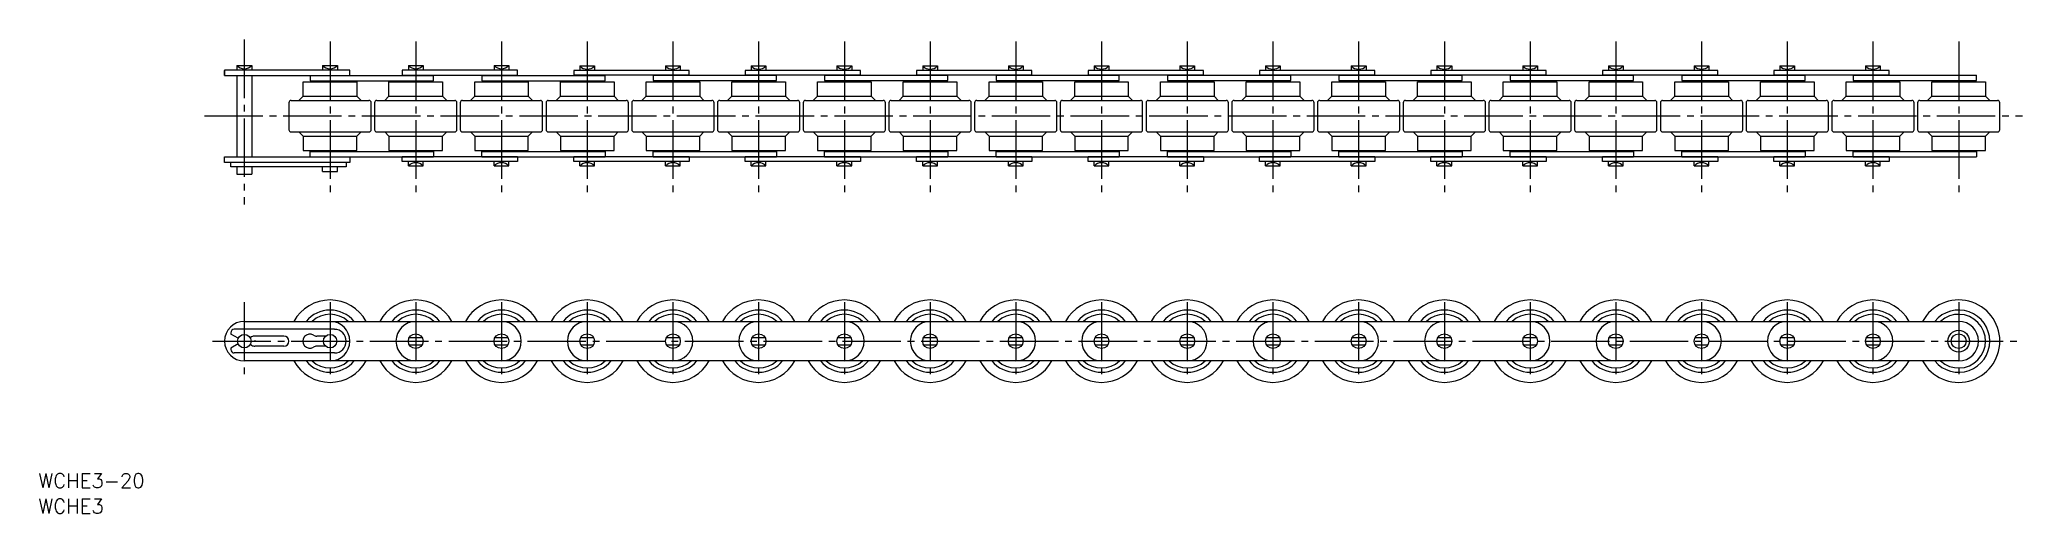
# Model space of a CAD drawing. Extents: x -54 to 387, y 231 to 337.
import ezdxf

# ---------------------------------------------------------------- set-up
doc = ezdxf.new("R2010")
doc.units = 0
doc.linetypes.add('CENTER', pattern=[17.5, 13, -1.5, 1.5, -1.5])
doc.layers.get('0').update_dxf_attribs({"linetype": 'CONTINUOUS'})
doc.layers.add('CENTER', color=1, linetype='CENTER')
doc.styles.get("Standard").update_dxf_attribs({"font": 'txt.shx', "bigfont": 'extfont.shx'})

# ---------------------------------------------------------------- blocks, each defined once
blk = doc.blocks.new('*U7')
at = {"color": 7, "linetype": 'CONTINUOUS'}
blk.add_circle((-8.54, 269.66), 1.49, dxfattribs=at)

msp = doc.modelspace()

# ---------------------------------------------------------------- linework, layer by layer
at = {"color": 7, "linetype": 'CONTINUOUS'}
for p, q in [((-10.19, 330.89), (-6.91, 330.89)), ((-10.19, 330.89), (-10.19, 329.89)), ((-6.91, 330.89), (-6.91, 329.89)), ((8.86, 330.89), (12.14, 330.89)), ((8.86, 330.89), (8.86, 329.89)), ((12.14, 330.89), (12.14, 329.89)), ((27.91, 330.89), (31.19, 330.89)), ((27.91, 330.89), (27.91, 329.89)), ((31.19, 330.89), (31.19, 329.89)), ((46.96, 330.89), (50.24, 330.89)), ((46.96, 330.89), (46.96, 329.89)), ((50.24, 330.89), (50.24, 329.89)), ((66.01, 330.8), (69.29, 330.8)), ((66.01, 330.8), (66.01, 329.8)), ((69.29, 330.8), (69.29, 329.8)), ((85.06, 330.8), (88.34, 330.8)), ((85.06, 330.8), (85.06, 329.8)), ((88.34, 330.8), (88.34, 329.8)), ((104.11, 330.8), (107.39, 330.8)), ((104.11, 330.8), (104.11, 329.8)), ((107.39, 330.8), (107.39, 329.8)), ((123.16, 330.8), (126.44, 330.8)), ((123.16, 330.8), (123.16, 329.8)), ((126.44, 330.8), (126.44, 329.8)), ((142.21, 330.8), (145.49, 330.8)), ((142.21, 330.8), (142.21, 329.8)), ((145.49, 330.8), (145.49, 329.8)), ((161.26, 330.8), (164.54, 330.8)), ((161.26, 330.8), (161.26, 329.8)), ((164.54, 330.8), (164.54, 329.8)), ((180.31, 330.8), (183.59, 330.8)), ((180.31, 330.8), (180.31, 329.8)), ((183.59, 330.8), (183.59, 329.8)), ((199.36, 330.8), (202.64, 330.8)), ((199.36, 330.8), (199.36, 329.8)), ((202.64, 330.8), (202.64, 329.8)), ((218.41, 330.8), (221.69, 330.8)), ((218.41, 330.8), (218.41, 329.8)), ((221.69, 330.8), (221.69, 329.8)), ((237.46, 330.8), (240.74, 330.8)), ((237.46, 330.8), (237.46, 329.8)), ((240.74, 330.8), (240.74, 329.8)), ((256.51, 330.8), (259.79, 330.8)), ((256.51, 330.8), (256.51, 329.8)), ((259.79, 330.8), (259.79, 329.8)), ((275.56, 330.8), (278.84, 330.8)), ((275.56, 330.8), (275.56, 329.8)), ((278.84, 330.8), (278.84, 329.8)), ((294.61, 330.8), (297.89, 330.8)), ((294.61, 330.8), (294.61, 329.8)), ((297.89, 330.8), (297.89, 329.8)), ((313.66, 330.8), (316.94, 330.8)), ((313.66, 330.8), (313.66, 329.8)), ((316.94, 330.8), (316.94, 329.8)), ((332.71, 330.8), (335.99, 330.8)), ((332.71, 330.8), (332.71, 329.8)), ((335.99, 330.8), (335.99, 329.8)), ((351.76, 330.8), (355.04, 330.8)), ((351.76, 330.8), (351.76, 329.8)), ((355.04, 330.8), (355.04, 329.8)), ((14.91, 329.89), (-12.94, 329.89)), ((-12.94, 329.89), (-12.94, 328.69)), ((-12.94, 328.69), (-12.94, 329.79)), ((-12.94, 328.69), (14.91, 328.69)), ((-10.19, 328.69), (-10.19, 310.59)), ((-10.19, 328.34), (-10.19, 310.59)), ((-6.91, 328.69), (-6.91, 310.59)), ((-6.91, 328.34), (-6.91, 310.59)), ((4.55, 327.24), (16.46, 327.24)), ((4.55, 324.09), (4.55, 327.24)), ((6.11, 328.69), (6.11, 327.49)), ((6.11, 328.69), (33.51, 328.69)), ((6.11, 327.49), (33.51, 327.49)), ((8.86, 327.49), (8.86, 327.24)), ((12.14, 327.49), (12.14, 327.24)), ((14.91, 328.69), (14.91, 329.89)), ((16.46, 327.24), (16.46, 324.09)), ((23.6, 327.24), (35.51, 327.24)), ((23.6, 324.09), (23.6, 327.24)), ((52.2, 329.89), (26.56, 329.89)), ((26.56, 329.89), (26.56, 328.69)), ((52.2, 328.69), (26.56, 328.69)), ((27.91, 327.49), (27.91, 327.24)), ((31.19, 327.49), (31.19, 327.24)), ((33.51, 327.49), (33.51, 328.69)), ((35.51, 327.24), (35.51, 324.09)), ((42.65, 327.24), (54.56, 327.24)), ((42.65, 324.09), (42.65, 327.24)), ((44.21, 328.69), (44.21, 327.49)), ((44.21, 328.69), (71.61, 328.69)), ((44.21, 327.49), (71.61, 327.49)), ((46.96, 327.49), (46.96, 327.24)), ((50.24, 327.49), (50.24, 327.24)), ((52.2, 328.69), (52.2, 329.89)), ((54.56, 327.24), (54.56, 324.09)), ((61.7, 327.24), (73.61, 327.24)), ((61.7, 324.09), (61.7, 327.24)), ((90.3, 329.8), (64.66, 329.8)), ((64.66, 329.8), (64.66, 328.79)), ((90.3, 328.79), (64.66, 328.79)), ((66.01, 327.49), (66.01, 327.24)), ((69.29, 327.49), (69.29, 327.24)), ((71.61, 327.49), (71.61, 328.69)), ((73.61, 327.24), (73.61, 324.09)), ((80.75, 327.24), (92.66, 327.24)), ((80.75, 324.09), (80.75, 327.24)), ((82.31, 328.79), (82.31, 327.59)), ((82.31, 328.79), (109.71, 328.79)), ((82.31, 327.59), (109.71, 327.59)), ((85.06, 327.59), (85.06, 327.24)), ((88.34, 327.59), (88.34, 327.24)), ((90.3, 328.79), (90.3, 329.8)), ((92.66, 327.24), (92.66, 324.09)), ((99.8, 327.24), (111.71, 327.24)), ((99.8, 324.09), (99.8, 327.24)), ((128.4, 329.8), (102.76, 329.8)), ((102.76, 329.8), (102.76, 328.79)), ((128.4, 328.79), (102.76, 328.79)), ((104.11, 327.59), (104.11, 327.24)), ((107.39, 327.59), (107.39, 327.24)), ((109.71, 327.59), (109.71, 328.79)), ((111.71, 327.24), (111.71, 324.09)), ((118.85, 327.24), (130.76, 327.24)), ((118.85, 324.09), (118.85, 327.24)), ((120.41, 328.79), (120.41, 327.59)), ((120.41, 328.79), (147.81, 328.79)), ((120.41, 327.59), (147.81, 327.59)), ((123.16, 327.59), (123.16, 327.24)), ((123.16, 327.59), (123.16, 327.24)), ((126.44, 327.59), (126.44, 327.24)), ((126.44, 327.59), (126.44, 327.24)), ((128.4, 328.79), (128.4, 329.8)), ((130.76, 327.24), (130.76, 324.09)), ((137.9, 327.24), (149.81, 327.24)), ((137.9, 324.09), (137.9, 327.24)), ((166.5, 329.8), (140.86, 329.8)), ((140.86, 329.8), (140.86, 328.79)), ((166.5, 328.79), (140.86, 328.79)), ((142.21, 327.59), (142.21, 327.24)), ((145.49, 327.59), (145.49, 327.24)), ((147.81, 327.59), (147.81, 328.79)), ((149.81, 327.24), (149.81, 324.09)), ((156.95, 327.24), (168.86, 327.24)), ((156.95, 324.09), (156.95, 327.24)), ((158.51, 328.79), (158.51, 327.59)), ((158.51, 328.79), (185.91, 328.79)), ((158.51, 327.59), (185.91, 327.59)), ((161.26, 327.59), (161.26, 327.24)), ((164.54, 327.59), (164.54, 327.24)), ((166.5, 328.79), (166.5, 329.8)), ((168.86, 327.24), (168.86, 324.09)), ((176, 327.24), (187.91, 327.24)), ((176, 324.09), (176, 327.24)), ((204.6, 329.8), (178.96, 329.8)), ((178.96, 329.8), (178.96, 328.79)), ((204.6, 328.79), (178.96, 328.79)), ((180.31, 327.59), (180.31, 327.24)), ((183.59, 327.59), (183.59, 327.24)), ((185.91, 327.59), (185.91, 328.79)), ((187.91, 327.24), (187.91, 324.09)), ((195.05, 327.24), (206.96, 327.24)), ((195.05, 324.09), (195.05, 327.24)), ((196.61, 328.79), (196.61, 327.59)), ((196.61, 328.79), (224.01, 328.79)), ((196.61, 327.59), (224.01, 327.59)), ((199.36, 327.59), (199.36, 327.24)), ((202.64, 327.59), (202.64, 327.24)), ((204.6, 328.79), (204.6, 329.8)), ((206.96, 327.24), (206.96, 324.09)), ((214.1, 327.24), (226.01, 327.24)), ((214.1, 324.09), (214.1, 327.24)), ((242.7, 329.8), (217.06, 329.8)), ((217.06, 329.8), (217.06, 328.79)), ((242.7, 328.79), (217.06, 328.79)), ((218.41, 327.59), (218.41, 327.24)), ((221.69, 327.59), (221.69, 327.24)), ((224.01, 327.59), (224.01, 328.79)), ((226.01, 327.24), (226.01, 324.09)), ((233.15, 327.24), (245.06, 327.24)), ((233.15, 324.09), (233.15, 327.24)), ((234.71, 328.79), (234.71, 327.59)), ((234.71, 328.79), (262.11, 328.79)), ((234.71, 327.59), (262.11, 327.59)), ((237.46, 327.59), (237.46, 327.24)), ((240.74, 327.59), (240.74, 327.24)), ((242.7, 328.79), (242.7, 329.8)), ((245.06, 327.24), (245.06, 324.09)), ((252.2, 327.24), (264.11, 327.24)), ((252.2, 324.09), (252.2, 327.24)), ((280.8, 329.8), (255.16, 329.8)), ((255.16, 329.8), (255.16, 328.79)), ((280.8, 328.79), (255.16, 328.79)), ((256.51, 327.59), (256.51, 327.24)), ((259.79, 327.59), (259.79, 327.24)), ((262.11, 327.59), (262.11, 328.79)), ((264.11, 327.24), (264.11, 324.09)), ((271.25, 327.24), (283.16, 327.24)), ((271.25, 324.09), (271.25, 327.24)), ((272.81, 328.79), (272.81, 327.59)), ((272.81, 328.79), (300.21, 328.79)), ((272.81, 327.59), (300.21, 327.59)), ((275.56, 327.59), (275.56, 327.24)), ((278.84, 327.59), (278.84, 327.24)), ((280.8, 328.79), (280.8, 329.8)), ((283.16, 327.24), (283.16, 324.09)), ((290.3, 327.24), (302.21, 327.24)), ((290.3, 324.09), (290.3, 327.24)), ((318.9, 329.8), (293.26, 329.8)), ((293.26, 329.8), (293.26, 328.79)), ((318.9, 328.79), (293.26, 328.79)), ((294.61, 327.59), (294.61, 327.24)), ((297.89, 327.59), (297.89, 327.24)), ((300.21, 327.59), (300.21, 328.79)), ((302.21, 327.24), (302.21, 324.09)), ((309.35, 327.24), (321.26, 327.24)), ((309.35, 324.09), (309.35, 327.24)), ((310.91, 328.79), (310.91, 327.59)), ((310.91, 328.79), (338.31, 328.79)), ((310.91, 327.59), (338.31, 327.59)), ((313.66, 327.59), (313.66, 327.24)), ((316.94, 327.59), (316.94, 327.24)), ((318.9, 328.79), (318.9, 329.8)), ((321.26, 327.24), (321.26, 324.09)), ((328.4, 327.24), (340.31, 327.24)), ((328.4, 324.09), (328.4, 327.24)), ((357, 329.8), (331.36, 329.8)), ((331.36, 329.8), (331.36, 328.79)), ((357, 328.79), (331.36, 328.79)), ((332.71, 327.59), (332.71, 327.24)), ((335.99, 327.59), (335.99, 327.24)), ((338.31, 327.59), (338.31, 328.79)), ((340.31, 327.24), (340.31, 324.09)), ((347.45, 327.24), (359.36, 327.24)), ((347.45, 324.09), (347.45, 327.24)), ((349.01, 328.79), (349.01, 327.59)), ((349.01, 328.79), (376.41, 328.79)), ((349.01, 327.59), (376.41, 327.59)), ((351.76, 327.59), (351.76, 327.24)), ((355.04, 327.59), (355.04, 327.24)), ((357, 328.79), (357, 329.8)), ((359.36, 327.24), (359.36, 324.09)), ((366.5, 327.24), (378.41, 327.24)), ((366.5, 324.09), (366.5, 327.24)), ((370.81, 327.59), (370.81, 327.24)), ((374.09, 327.59), (374.09, 327.24)), ((376.41, 327.59), (376.41, 328.79)), ((378.41, 327.24), (378.41, 324.09)), ((1.35, 322.64), (1.35, 316.64)), ((1.85, 323.14), (19.15, 323.14)), ((3.6, 323.14), (4.55, 324.09)), ((4.55, 324.09), (16.46, 324.09)), ((16.46, 324.09), (17.41, 323.14)), ((19.65, 316.64), (19.65, 322.64)), ((20.4, 322.64), (20.4, 316.64)), ((20.9, 323.14), (38.2, 323.14)), ((22.65, 323.14), (23.6, 324.09)), ((23.6, 324.09), (35.51, 324.09)), ((35.51, 324.09), (36.46, 323.14)), ((38.7, 316.64), (38.7, 322.64)), ((39.45, 322.64), (39.45, 316.64)), ((39.95, 323.14), (57.25, 323.14)), ((41.7, 323.14), (42.65, 324.09)), ((42.65, 324.09), (54.56, 324.09)), ((54.56, 324.09), (55.51, 323.14)), ((57.75, 316.64), (57.75, 322.64)), ((58.5, 322.64), (58.5, 316.64)), ((59, 323.14), (76.3, 323.14)), ((60.75, 323.14), (61.7, 324.09)), ((61.7, 324.09), (73.61, 324.09)), ((73.61, 324.09), (74.56, 323.14)), ((76.8, 316.64), (76.8, 322.64)), ((77.55, 322.64), (77.55, 316.64)), ((78.05, 323.14), (95.35, 323.14)), ((79.8, 323.14), (80.75, 324.09)), ((80.75, 324.09), (92.66, 324.09)), ((92.66, 324.09), (93.61, 323.14)), ((95.85, 316.64), (95.85, 322.64)), ((96.6, 322.64), (96.6, 316.64)), ((97.1, 323.14), (114.4, 323.14)), ((98.85, 323.14), (99.8, 324.09)), ((99.8, 324.09), (111.71, 324.09)), ((111.71, 324.09), (112.66, 323.14)), ((114.9, 316.64), (114.9, 322.64)), ((115.65, 322.64), (115.65, 316.64)), ((116.15, 323.14), (133.45, 323.14)), ((117.9, 323.14), (118.85, 324.09)), ((118.85, 324.09), (130.76, 324.09)), ((130.76, 324.09), (131.71, 323.14)), ((133.95, 316.64), (133.95, 322.64)), ((134.7, 322.64), (134.7, 316.64)), ((135.2, 323.14), (152.5, 323.14)), ((136.95, 323.14), (137.9, 324.09)), ((137.9, 324.09), (149.81, 324.09)), ((149.81, 324.09), (150.76, 323.14)), ((153, 316.64), (153, 322.64)), ((153.75, 322.64), (153.75, 316.64)), ((154.25, 323.14), (171.55, 323.14)), ((156, 323.14), (156.95, 324.09)), ((156.95, 324.09), (168.86, 324.09)), ((168.86, 324.09), (169.81, 323.14)), ((172.05, 316.64), (172.05, 322.64)), ((172.8, 322.64), (172.8, 316.64)), ((173.3, 323.14), (190.6, 323.14)), ((175.05, 323.14), (176, 324.09)), ((176, 324.09), (187.91, 324.09)), ((187.91, 324.09), (188.86, 323.14)), ((191.1, 316.64), (191.1, 322.64)), ((191.85, 322.64), (191.85, 316.64)), ((192.35, 323.14), (209.65, 323.14)), ((194.1, 323.14), (195.05, 324.09)), ((195.05, 324.09), (206.96, 324.09)), ((206.96, 324.09), (207.91, 323.14)), ((210.15, 316.64), (210.15, 322.64)), ((210.9, 322.64), (210.9, 316.64)), ((211.4, 323.14), (228.7, 323.14)), ((213.15, 323.14), (214.1, 324.09)), ((214.1, 324.09), (226.01, 324.09)), ((226.01, 324.09), (226.96, 323.14)), ((229.2, 316.64), (229.2, 322.64)), ((229.95, 322.64), (229.95, 316.64)), ((230.45, 323.14), (247.75, 323.14)), ((232.2, 323.14), (233.15, 324.09)), ((233.15, 324.09), (245.06, 324.09)), ((245.06, 324.09), (246.01, 323.14)), ((248.25, 316.64), (248.25, 322.64)), ((249, 322.64), (249, 316.64)), ((249.5, 323.14), (266.8, 323.14)), ((251.25, 323.14), (252.2, 324.09)), ((252.2, 324.09), (264.11, 324.09)), ((264.11, 324.09), (265.06, 323.14)), ((267.3, 316.64), (267.3, 322.64)), ((268.05, 322.64), (268.05, 316.64)), ((268.55, 323.14), (285.85, 323.14)), ((270.3, 323.14), (271.25, 324.09)), ((271.25, 324.09), (283.16, 324.09)), ((283.16, 324.09), (284.11, 323.14)), ((286.35, 316.64), (286.35, 322.64)), ((287.1, 322.64), (287.1, 316.64)), ((287.6, 323.14), (304.9, 323.14)), ((289.35, 323.14), (290.3, 324.09)), ((290.3, 324.09), (302.21, 324.09)), ((302.21, 324.09), (303.16, 323.14)), ((305.4, 316.64), (305.4, 322.64)), ((306.15, 322.64), (306.15, 316.64)), ((306.65, 323.14), (323.95, 323.14)), ((308.4, 323.14), (309.35, 324.09)), ((309.35, 324.09), (321.26, 324.09)), ((321.26, 324.09), (322.21, 323.14)), ((324.45, 316.64), (324.45, 322.64)), ((325.2, 322.64), (325.2, 316.64)), ((325.7, 323.14), (343, 323.14)), ((327.45, 323.14), (328.4, 324.09)), ((328.4, 324.09), (340.31, 324.09)), ((340.31, 324.09), (341.26, 323.14)), ((343.5, 316.64), (343.5, 322.64)), ((344.25, 322.64), (344.25, 316.64)), ((344.75, 323.14), (362.05, 323.14)), ((346.5, 323.14), (347.45, 324.09)), ((347.45, 324.09), (359.36, 324.09)), ((359.36, 324.09), (360.31, 323.14)), ((362.55, 316.64), (362.55, 322.64)), ((363.3, 322.64), (363.3, 316.64)), ((363.8, 323.14), (381.1, 323.14)), ((365.55, 323.14), (366.5, 324.09)), ((366.5, 324.09), (378.41, 324.09)), ((378.41, 324.09), (379.36, 323.14)), ((381.6, 316.64), (381.6, 322.64)), ((1.85, 316.14), (19.15, 316.14)), ((3.6, 316.14), (4.55, 315.19)), ((4.55, 315.19), (4.55, 312.04)), ((4.55, 315.19), (16.46, 315.19)), ((16.46, 315.19), (17.41, 316.14)), ((16.46, 312.04), (16.46, 315.19)), ((20.9, 316.14), (38.2, 316.14)), ((22.65, 316.14), (23.6, 315.19)), ((23.6, 315.19), (23.6, 312.04)), ((23.6, 315.19), (35.51, 315.19)), ((35.51, 315.19), (36.46, 316.14)), ((35.51, 312.04), (35.51, 315.19)), ((39.95, 316.14), (57.25, 316.14)), ((41.7, 316.14), (42.65, 315.19)), ((42.65, 315.19), (42.65, 312.04)), ((42.65, 315.19), (54.56, 315.19)), ((54.56, 315.19), (55.51, 316.14)), ((54.56, 312.04), (54.56, 315.19)), ((59, 316.14), (76.3, 316.14)), ((60.75, 316.14), (61.7, 315.19)), ((61.7, 315.19), (61.7, 312.04)), ((61.7, 315.19), (73.61, 315.19)), ((73.61, 315.19), (74.56, 316.14)), ((73.61, 312.04), (73.61, 315.19)), ((78.05, 316.14), (95.35, 316.14)), ((79.8, 316.14), (80.75, 315.19)), ((80.75, 315.19), (80.75, 312.04)), ((80.75, 315.19), (92.66, 315.19)), ((92.66, 315.19), (93.61, 316.14)), ((92.66, 312.04), (92.66, 315.19)), ((97.1, 316.14), (114.4, 316.14)), ((98.85, 316.14), (99.8, 315.19)), ((99.8, 315.19), (99.8, 312.04)), ((99.8, 315.19), (111.71, 315.19)), ((111.71, 315.19), (112.66, 316.14)), ((111.71, 312.04), (111.71, 315.19)), ((116.15, 316.14), (133.45, 316.14)), ((117.9, 316.14), (118.85, 315.19)), ((118.85, 315.19), (118.85, 312.04)), ((118.85, 315.19), (130.76, 315.19)), ((130.76, 315.19), (131.71, 316.14)), ((130.76, 312.04), (130.76, 315.19)), ((135.2, 316.14), (152.5, 316.14)), ((136.95, 316.14), (137.9, 315.19)), ((137.9, 315.19), (137.9, 312.04)), ((137.9, 315.19), (149.81, 315.19)), ((149.81, 315.19), (150.76, 316.14)), ((149.81, 312.04), (149.81, 315.19)), ((154.25, 316.14), (171.55, 316.14)), ((156, 316.14), (156.95, 315.19)), ((156.95, 315.19), (156.95, 312.04)), ((156.95, 315.19), (168.86, 315.19)), ((168.86, 315.19), (169.81, 316.14)), ((168.86, 312.04), (168.86, 315.19)), ((173.3, 316.14), (190.6, 316.14)), ((175.05, 316.14), (176, 315.19)), ((176, 315.19), (176, 312.04)), ((176, 315.19), (187.91, 315.19)), ((187.91, 315.19), (188.86, 316.14)), ((187.91, 312.04), (187.91, 315.19)), ((192.35, 316.14), (209.65, 316.14)), ((194.1, 316.14), (195.05, 315.19)), ((195.05, 315.19), (195.05, 312.04)), ((195.05, 315.19), (206.96, 315.19)), ((206.96, 315.19), (207.91, 316.14)), ((206.96, 312.04), (206.96, 315.19)), ((211.4, 316.14), (228.7, 316.14)), ((213.15, 316.14), (214.1, 315.19)), ((214.1, 315.19), (214.1, 312.04)), ((214.1, 315.19), (226.01, 315.19)), ((226.01, 315.19), (226.96, 316.14)), ((226.01, 312.04), (226.01, 315.19)), ((230.45, 316.14), (247.75, 316.14)), ((232.2, 316.14), (233.15, 315.19)), ((233.15, 315.19), (233.15, 312.04)), ((233.15, 315.19), (245.06, 315.19)), ((245.06, 315.19), (246.01, 316.14)), ((245.06, 312.04), (245.06, 315.19)), ((249.5, 316.14), (266.8, 316.14)), ((251.25, 316.14), (252.2, 315.19)), ((252.2, 315.19), (252.2, 312.04)), ((252.2, 315.19), (264.11, 315.19)), ((264.11, 315.19), (265.06, 316.14)), ((264.11, 312.04), (264.11, 315.19)), ((268.55, 316.14), (285.85, 316.14)), ((270.3, 316.14), (271.25, 315.19)), ((271.25, 315.19), (271.25, 312.04)), ((271.25, 315.19), (283.16, 315.19)), ((283.16, 315.19), (284.11, 316.14)), ((283.16, 312.04), (283.16, 315.19)), ((287.6, 316.14), (304.9, 316.14)), ((289.35, 316.14), (290.3, 315.19)), ((290.3, 315.19), (290.3, 312.04)), ((290.3, 315.19), (302.21, 315.19)), ((302.21, 315.19), (303.16, 316.14)), ((302.21, 312.04), (302.21, 315.19)), ((306.65, 316.14), (323.95, 316.14)), ((308.4, 316.14), (309.35, 315.19)), ((309.35, 315.19), (309.35, 312.04)), ((309.35, 315.19), (321.26, 315.19)), ((321.26, 315.19), (322.21, 316.14)), ((321.26, 312.04), (321.26, 315.19)), ((325.7, 316.14), (343, 316.14)), ((327.45, 316.14), (328.4, 315.19)), ((328.4, 315.19), (328.4, 312.04)), ((328.4, 315.19), (340.31, 315.19)), ((340.31, 315.19), (341.26, 316.14)), ((340.31, 312.04), (340.31, 315.19)), ((344.75, 316.14), (362.05, 316.14)), ((346.5, 316.14), (347.45, 315.19)), ((347.45, 315.19), (347.45, 312.04)), ((347.45, 315.19), (359.36, 315.19)), ((359.36, 315.19), (360.31, 316.14)), ((359.36, 312.04), (359.36, 315.19)), ((363.8, 316.14), (381.1, 316.14)), ((365.55, 316.14), (366.5, 315.19)), ((366.5, 315.19), (366.5, 312.04)), ((366.5, 315.19), (378.41, 315.19)), ((378.41, 315.19), (379.36, 316.14)), ((378.41, 312.04), (378.41, 315.19)), ((-12.94, 310.59), (14.91, 310.59)), ((-12.94, 309.39), (-12.94, 310.59)), ((14.91, 309.39), (-12.94, 309.39)), ((-11.54, 308.38), (-11.54, 309.39)), ((4.55, 312.04), (16.46, 312.04)), ((6.11, 311.79), (33.51, 311.79)), ((6.11, 310.59), (6.11, 311.79)), ((6.11, 310.59), (33.51, 310.59)), ((8.86, 312.04), (8.86, 311.79)), ((12.14, 312.04), (12.14, 311.79)), ((14.1, 309.39), (14.1, 308.38)), ((14.91, 310.59), (14.91, 309.39)), ((23.6, 312.04), (35.51, 312.04)), ((52.2, 310.59), (26.56, 310.59)), ((26.56, 309.58), (26.56, 310.59)), ((52.2, 309.58), (26.56, 309.58)), ((27.91, 312.04), (27.91, 311.79)), ((27.91, 308.58), (27.91, 309.58)), ((27.91, 308.58), (31.19, 308.58)), ((31.19, 312.04), (31.19, 311.79)), ((31.19, 308.58), (31.19, 309.58)), ((33.51, 311.79), (33.51, 310.59)), ((42.65, 312.04), (54.56, 312.04)), ((44.21, 311.79), (71.61, 311.79)), ((44.21, 310.59), (44.21, 311.79)), ((44.21, 310.59), (71.61, 310.59)), ((46.96, 312.04), (46.96, 311.79)), ((46.96, 308.58), (46.96, 309.58)), ((46.96, 308.58), (50.24, 308.58)), ((50.24, 312.04), (50.24, 311.79)), ((50.24, 308.58), (50.24, 309.58)), ((52.2, 310.59), (52.2, 309.58)), ((61.7, 312.04), (73.61, 312.04)), ((90.3, 310.59), (64.66, 310.59)), ((64.66, 309.58), (64.66, 310.59)), ((90.3, 309.58), (64.66, 309.58)), ((66.01, 312.04), (66.01, 311.79)), ((66.01, 308.58), (66.01, 309.58)), ((66.01, 308.58), (69.29, 308.58)), ((69.29, 312.04), (69.29, 311.79)), ((69.29, 308.58), (69.29, 309.58)), ((71.61, 311.79), (71.61, 310.59)), ((80.75, 312.04), (92.66, 312.04)), ((82.31, 311.79), (109.71, 311.79)), ((82.31, 310.59), (82.31, 311.79)), ((82.31, 310.59), (109.71, 310.59)), ((85.06, 312.04), (85.06, 311.79)), ((85.06, 308.58), (85.06, 309.58)), ((85.06, 308.58), (88.34, 308.58)), ((88.34, 312.04), (88.34, 311.79)), ((88.34, 308.58), (88.34, 309.58)), ((90.3, 310.59), (90.3, 309.58)), ((99.8, 312.04), (111.71, 312.04)), ((128.4, 310.59), (102.76, 310.59)), ((102.76, 309.58), (102.76, 310.59)), ((128.4, 309.58), (102.76, 309.58)), ((104.11, 312.04), (104.11, 311.79)), ((104.11, 308.58), (104.11, 309.58)), ((104.11, 308.58), (107.39, 308.58)), ((107.39, 312.04), (107.39, 311.79)), ((107.39, 308.58), (107.39, 309.58)), ((109.71, 311.79), (109.71, 310.59)), ((118.85, 312.04), (130.76, 312.04)), ((120.41, 311.79), (147.81, 311.79)), ((120.41, 310.59), (120.41, 311.79)), ((120.41, 310.59), (147.81, 310.59)), ((123.16, 312.04), (123.16, 311.79)), ((123.16, 312.04), (123.16, 311.79)), ((123.16, 308.58), (123.16, 309.58)), ((123.16, 308.58), (126.44, 308.58)), ((126.44, 312.04), (126.44, 311.79)), ((126.44, 312.04), (126.44, 311.79)), ((126.44, 308.58), (126.44, 309.58)), ((128.4, 310.59), (128.4, 309.58)), ((137.9, 312.04), (149.81, 312.04)), ((166.5, 310.59), (140.86, 310.59)), ((140.86, 309.58), (140.86, 310.59)), ((166.5, 309.58), (140.86, 309.58)), ((142.21, 312.04), (142.21, 311.79)), ((142.21, 308.58), (142.21, 309.58)), ((142.21, 308.58), (145.49, 308.58)), ((145.49, 312.04), (145.49, 311.79)), ((145.49, 308.58), (145.49, 309.58)), ((147.81, 311.79), (147.81, 310.59)), ((156.95, 312.04), (168.86, 312.04)), ((158.51, 311.79), (185.91, 311.79)), ((158.51, 310.59), (158.51, 311.79)), ((158.51, 310.59), (185.91, 310.59)), ((161.26, 312.04), (161.26, 311.79)), ((161.26, 308.58), (161.26, 309.58)), ((161.26, 308.58), (164.54, 308.58)), ((164.54, 312.04), (164.54, 311.79)), ((164.54, 308.58), (164.54, 309.58)), ((166.5, 310.59), (166.5, 309.58)), ((176, 312.04), (187.91, 312.04)), ((204.6, 310.59), (178.96, 310.59)), ((178.96, 309.58), (178.96, 310.59)), ((204.6, 309.58), (178.96, 309.58)), ((180.31, 312.04), (180.31, 311.79)), ((180.31, 308.58), (180.31, 309.58)), ((180.31, 308.58), (183.59, 308.58)), ((183.59, 312.04), (183.59, 311.79)), ((183.59, 308.58), (183.59, 309.58)), ((185.91, 311.79), (185.91, 310.59)), ((195.05, 312.04), (206.96, 312.04)), ((196.61, 311.79), (224.01, 311.79)), ((196.61, 310.59), (196.61, 311.79)), ((196.61, 310.59), (224.01, 310.59)), ((199.36, 312.04), (199.36, 311.79)), ((199.36, 308.58), (199.36, 309.58)), ((199.36, 308.58), (202.64, 308.58)), ((202.64, 312.04), (202.64, 311.79)), ((202.64, 308.58), (202.64, 309.58)), ((204.6, 310.59), (204.6, 309.58)), ((214.1, 312.04), (226.01, 312.04)), ((242.7, 310.59), (217.06, 310.59)), ((217.06, 309.58), (217.06, 310.59)), ((242.7, 309.58), (217.06, 309.58)), ((218.41, 312.04), (218.41, 311.79)), ((218.41, 308.58), (218.41, 309.58)), ((218.41, 308.58), (221.69, 308.58)), ((221.69, 312.04), (221.69, 311.79)), ((221.69, 308.58), (221.69, 309.58)), ((224.01, 311.79), (224.01, 310.59)), ((233.15, 312.04), (245.06, 312.04)), ((234.71, 311.79), (262.11, 311.79)), ((234.71, 310.59), (234.71, 311.79)), ((234.71, 310.59), (262.11, 310.59)), ((237.46, 312.04), (237.46, 311.79)), ((237.46, 308.58), (237.46, 309.58)), ((237.46, 308.58), (240.74, 308.58)), ((240.74, 312.04), (240.74, 311.79)), ((240.74, 308.58), (240.74, 309.58)), ((242.7, 310.59), (242.7, 309.58)), ((252.2, 312.04), (264.11, 312.04)), ((280.8, 310.59), (255.16, 310.59)), ((255.16, 309.58), (255.16, 310.59)), ((280.8, 309.58), (255.16, 309.58)), ((256.51, 312.04), (256.51, 311.79)), ((256.51, 308.58), (256.51, 309.58)), ((256.51, 308.58), (259.79, 308.58)), ((259.79, 312.04), (259.79, 311.79)), ((259.79, 308.58), (259.79, 309.58)), ((262.11, 311.79), (262.11, 310.59)), ((271.25, 312.04), (283.16, 312.04)), ((272.81, 311.79), (300.21, 311.79)), ((272.81, 310.59), (272.81, 311.79)), ((272.81, 310.59), (300.21, 310.59)), ((275.56, 312.04), (275.56, 311.79)), ((275.56, 308.58), (275.56, 309.58)), ((275.56, 308.58), (278.84, 308.58)), ((278.84, 312.04), (278.84, 311.79)), ((278.84, 308.58), (278.84, 309.58)), ((280.8, 310.59), (280.8, 309.58)), ((290.3, 312.04), (302.21, 312.04)), ((318.9, 310.59), (293.26, 310.59)), ((293.26, 309.58), (293.26, 310.59)), ((318.9, 309.58), (293.26, 309.58)), ((294.61, 312.04), (294.61, 311.79)), ((294.61, 308.58), (294.61, 309.58)), ((294.61, 308.58), (297.89, 308.58)), ((297.89, 312.04), (297.89, 311.79)), ((297.89, 308.58), (297.89, 309.58)), ((300.21, 311.79), (300.21, 310.59)), ((309.35, 312.04), (321.26, 312.04)), ((310.91, 311.79), (338.31, 311.79)), ((310.91, 310.59), (310.91, 311.79)), ((310.91, 310.59), (338.31, 310.59)), ((313.66, 312.04), (313.66, 311.79)), ((313.66, 308.58), (313.66, 309.58)), ((313.66, 308.58), (316.94, 308.58)), ((316.94, 312.04), (316.94, 311.79)), ((316.94, 308.58), (316.94, 309.58)), ((318.9, 310.59), (318.9, 309.58)), ((328.4, 312.04), (340.31, 312.04)), ((357, 310.59), (331.36, 310.59)), ((331.36, 309.58), (331.36, 310.59)), ((357, 309.58), (331.36, 309.58)), ((332.71, 312.04), (332.71, 311.79)), ((332.71, 308.58), (332.71, 309.58)), ((332.71, 308.58), (335.99, 308.58)), ((335.99, 312.04), (335.99, 311.79)), ((335.99, 308.58), (335.99, 309.58)), ((338.31, 311.79), (338.31, 310.59)), ((347.45, 312.04), (359.36, 312.04)), ((349.01, 311.79), (376.41, 311.79)), ((349.01, 310.59), (349.01, 311.79)), ((349.01, 310.59), (376.41, 310.59)), ((351.76, 312.04), (351.76, 311.79)), ((351.76, 308.58), (351.76, 309.58)), ((351.76, 308.58), (355.04, 308.58)), ((355.04, 312.04), (355.04, 311.79)), ((355.04, 308.58), (355.04, 309.58)), ((357, 310.59), (357, 309.58)), ((366.5, 312.04), (378.41, 312.04)), ((370.81, 312.04), (370.81, 311.79)), ((374.09, 312.04), (374.09, 311.79)), ((376.41, 311.79), (376.41, 310.59)), ((14.1, 308.38), (-11.54, 308.38)), ((-10.19, 308.38), (-10.19, 306.74)), ((-10.19, 306.74), (-6.91, 306.74)), ((-6.91, 308.38), (-6.91, 306.74)), ((8.86, 307.38), (8.86, 308.38)), ((8.86, 307.38), (12.14, 307.38)), ((12.14, 307.38), (12.14, 308.38)), ((-8.54, 274.06), (372.45, 274.06)), ((-11.54, 271.54), (-11.54, 271.24)), ((-9.89, 270.29), (-11.54, 271.24)), ((-9.89, 269.04), (-11.54, 268.09)), ((11.48, 272.29), (-10.79, 272.29)), ((-6.94, 270.59), (-7.25, 270.41)), ((-6.94, 268.74), (-7.25, 268.92)), ((-6, 269.66), (-6.36, 269.66)), ((0.23, 270.79), (-6.19, 270.79)), ((9.53, 270.79), (7.57, 270.79)), ((28.13, 270.49), (30.97, 270.49)), ((28.13, 268.84), (30.97, 268.84)), ((47.18, 270.49), (50.02, 270.49)), ((47.18, 268.84), (50.02, 268.84)), ((66.23, 270.49), (69.07, 270.49)), ((66.23, 268.84), (69.07, 268.84)), ((85.28, 270.49), (88.12, 270.49)), ((85.28, 268.84), (88.12, 268.84)), ((104.33, 270.49), (107.17, 270.49)), ((104.33, 268.84), (107.17, 268.84)), ((123.38, 270.49), (126.22, 270.49)), ((123.38, 268.84), (126.22, 268.84)), ((142.43, 270.49), (145.27, 270.49)), ((142.43, 268.84), (145.27, 268.84)), ((161.48, 270.49), (164.32, 270.49)), ((161.48, 268.84), (164.32, 268.84)), ((180.53, 270.49), (183.37, 270.49)), ((180.53, 268.84), (183.37, 268.84)), ((199.58, 270.49), (202.42, 270.49)), ((199.58, 268.84), (202.42, 268.84)), ((218.63, 270.49), (221.47, 270.49)), ((218.63, 268.84), (221.47, 268.84)), ((237.68, 270.49), (240.52, 270.49)), ((237.68, 268.84), (240.52, 268.84)), ((256.73, 270.49), (259.57, 270.49)), ((256.73, 268.84), (259.57, 268.84)), ((275.78, 270.49), (278.62, 270.49)), ((275.78, 268.84), (278.62, 268.84)), ((294.83, 270.49), (297.67, 270.49)), ((294.83, 268.84), (297.67, 268.84)), ((313.88, 270.49), (316.72, 270.49)), ((313.88, 268.84), (316.72, 268.84)), ((332.93, 270.49), (335.77, 270.49)), ((332.93, 268.84), (335.77, 268.84)), ((351.98, 270.49), (354.82, 270.49)), ((351.98, 268.84), (354.82, 268.84)), ((-11.54, 268.09), (-11.54, 267.79)), ((11.48, 267.04), (-10.79, 267.04)), ((372.45, 265.26), (-8.54, 265.26)), ((0.23, 268.54), (-6.19, 268.54)), ((9.53, 268.54), (7.57, 268.54))]:
    msp.add_line(p, q, dxfattribs=at)
for centre, radius in [((10.51, 269.66), 1.49), ((29.55, 269.66), 1.64), ((48.6, 269.66), 1.64), ((67.65, 269.66), 1.64), ((86.7, 269.66), 1.64), ((105.75, 269.66), 1.64), ((124.8, 269.66), 1.64), ((143.85, 269.66), 1.64), ((162.9, 269.66), 1.64), ((181.95, 269.66), 1.64), ((201, 269.66), 1.64), ((220.05, 269.66), 1.64), ((239.1, 269.66), 1.64), ((258.15, 269.66), 1.64), ((277.2, 269.66), 1.64), ((296.25, 269.66), 1.64), ((315.3, 269.66), 1.64), ((334.35, 269.66), 1.64), ((353.4, 269.66), 1.64), ((372.45, 269.66), 2.41), ((372.45, 269.66), 1.64)]:
    msp.add_circle(centre, radius, dxfattribs=at)
for centre, radius, start, end in [((-8.55, 332.38), 2.21, 222.1635, 317.8358), ((10.5, 332.38), 2.21, 222.1635, 317.8358), ((29.55, 332.38), 2.21, 222.1635, 317.8358), ((48.6, 332.38), 2.21, 222.1635, 317.8358), ((67.65, 332.29), 2.21, 222.1635, 317.8358), ((86.7, 332.29), 2.21, 222.1635, 317.8358), ((105.75, 332.29), 2.21, 222.1635, 317.8358), ((124.8, 332.29), 2.21, 222.1635, 317.8358), ((143.85, 332.29), 2.21, 222.1635, 317.8358), ((162.9, 332.29), 2.21, 222.1635, 317.8358), ((181.95, 332.29), 2.21, 222.1635, 317.8358), ((201, 332.29), 2.21, 222.1635, 317.8358), ((220.05, 332.29), 2.21, 222.1635, 317.8358), ((239.1, 332.29), 2.21, 222.1635, 317.8358), ((258.15, 332.29), 2.21, 222.1635, 317.8358), ((277.2, 332.29), 2.21, 222.1635, 317.8358), ((296.25, 332.29), 2.21, 222.1635, 317.8358), ((315.3, 332.29), 2.21, 222.1635, 317.8358), ((334.35, 332.29), 2.21, 222.1635, 317.8358), ((353.4, 332.29), 2.21, 222.1635, 317.8358), ((1.85, 322.64), 0.5, 90, 180), ((19.15, 322.64), 0.5, 0, 90), ((20.9, 322.64), 0.5, 90, 180), ((38.2, 322.64), 0.5, 0, 90), ((39.95, 322.64), 0.5, 90, 180), ((57.25, 322.64), 0.5, 0, 90), ((59, 322.64), 0.5, 90, 180), ((76.3, 322.64), 0.5, 0, 90), ((78.05, 322.64), 0.5, 90, 180), ((95.35, 322.64), 0.5, 0, 90), ((97.1, 322.64), 0.5, 90, 180), ((114.4, 322.64), 0.5, 0, 90), ((116.15, 322.64), 0.5, 90, 180), ((133.45, 322.64), 0.5, 0, 90), ((135.2, 322.64), 0.5, 90, 180), ((152.5, 322.64), 0.5, 0, 90), ((154.25, 322.64), 0.5, 90, 180), ((171.55, 322.64), 0.5, 0, 90), ((173.3, 322.64), 0.5, 90, 180), ((190.6, 322.64), 0.5, 0, 90), ((192.35, 322.64), 0.5, 90, 180), ((209.65, 322.64), 0.5, 0, 90), ((211.4, 322.64), 0.5, 90, 180), ((228.7, 322.64), 0.5, 0, 90), ((230.45, 322.64), 0.5, 90, 180), ((247.75, 322.64), 0.5, 0, 90), ((249.5, 322.64), 0.5, 90, 180), ((266.8, 322.64), 0.5, 0, 90), ((268.55, 322.64), 0.5, 90, 180), ((285.85, 322.64), 0.5, 0, 90), ((287.6, 322.64), 0.5, 90, 180), ((304.9, 322.64), 0.5, 0, 90), ((306.65, 322.64), 0.5, 90, 180), ((323.95, 322.64), 0.5, 0, 90), ((325.7, 322.64), 0.5, 90, 180), ((343, 322.64), 0.5, 0, 90), ((344.75, 322.64), 0.5, 90, 180), ((362.05, 322.64), 0.5, 0, 90), ((363.8, 322.64), 0.5, 90, 180), ((381.1, 322.64), 0.5, 0, 90), ((1.85, 316.64), 0.5, 180, 270), ((19.15, 316.64), 0.5, 270, 0), ((20.9, 316.64), 0.5, 180, 270), ((38.2, 316.64), 0.5, 270, 0), ((39.95, 316.64), 0.5, 180, 270), ((57.25, 316.64), 0.5, 270, 0), ((59, 316.64), 0.5, 180, 270), ((76.3, 316.64), 0.5, 270, 0), ((78.05, 316.64), 0.5, 180, 270), ((95.35, 316.64), 0.5, 270, 0), ((97.1, 316.64), 0.5, 180, 270), ((114.4, 316.64), 0.5, 270, 0), ((116.15, 316.64), 0.5, 180, 270), ((133.45, 316.64), 0.5, 270, 0), ((135.2, 316.64), 0.5, 180, 270), ((152.5, 316.64), 0.5, 270, 0), ((154.25, 316.64), 0.5, 180, 270), ((171.55, 316.64), 0.5, 270, 0), ((173.3, 316.64), 0.5, 180, 270), ((190.6, 316.64), 0.5, 270, 0), ((192.35, 316.64), 0.5, 180, 270), ((209.65, 316.64), 0.5, 270, 0), ((211.4, 316.64), 0.5, 180, 270), ((228.7, 316.64), 0.5, 270, 0), ((230.45, 316.64), 0.5, 180, 270), ((247.75, 316.64), 0.5, 270, 0), ((249.5, 316.64), 0.5, 180, 270), ((266.8, 316.64), 0.5, 270, 0), ((268.55, 316.64), 0.5, 180, 270), ((285.85, 316.64), 0.5, 270, 0), ((287.6, 316.64), 0.5, 180, 270), ((304.9, 316.64), 0.5, 270, 0), ((306.65, 316.64), 0.5, 180, 270), ((323.95, 316.64), 0.5, 270, 0), ((325.7, 316.64), 0.5, 180, 270), ((343, 316.64), 0.5, 270, 0), ((344.75, 316.64), 0.5, 180, 270), ((362.05, 316.64), 0.5, 270, 0), ((363.8, 316.64), 0.5, 180, 270), ((381.1, 316.64), 0.5, 270, 0), ((29.55, 307.09), 2.21, 42.1642, 137.8365), ((48.6, 307.09), 2.21, 42.1642, 137.8365), ((67.65, 307.09), 2.21, 42.1642, 137.8365), ((86.7, 307.09), 2.21, 42.1642, 137.8365), ((105.75, 307.09), 2.21, 42.1642, 137.8365), ((124.8, 307.09), 2.21, 42.1642, 137.8365), ((143.85, 307.09), 2.21, 42.1642, 137.8365), ((162.9, 307.09), 2.21, 42.1642, 137.8365), ((181.95, 307.09), 2.21, 42.1642, 137.8365), ((201, 307.09), 2.21, 42.1642, 137.8365), ((220.05, 307.09), 2.21, 42.1642, 137.8365), ((239.1, 307.09), 2.21, 42.1642, 137.8365), ((258.15, 307.09), 2.21, 42.1642, 137.8365), ((277.2, 307.09), 2.21, 42.1642, 137.8365), ((296.25, 307.09), 2.21, 42.1642, 137.8365), ((315.3, 307.09), 2.21, 42.1642, 137.8365), ((334.35, 307.09), 2.21, 42.1642, 137.8365), ((353.4, 307.09), 2.21, 42.1642, 137.8365), ((10.51, 269.66), 9.15, 28.7425, 151.2575), ((29.56, 269.66), 9.15, 28.7425, 151.2575), ((48.61, 269.66), 9.15, 28.7425, 151.2575), ((67.66, 269.66), 9.15, 28.7425, 151.2575), ((86.71, 269.66), 9.15, 28.7425, 151.2575), ((105.76, 269.66), 9.15, 28.7425, 151.2575), ((124.81, 269.66), 9.15, 28.7425, 151.2575), ((143.86, 269.66), 9.15, 28.7425, 151.2575), ((162.91, 269.66), 9.15, 28.7425, 151.2575), ((181.96, 269.66), 9.15, 28.7425, 151.2575), ((201.01, 269.66), 9.15, 28.7425, 151.2575), ((220.06, 269.66), 9.15, 28.7425, 151.2575), ((239.11, 269.66), 9.15, 28.7425, 151.2575), ((258.16, 269.66), 9.15, 28.7425, 151.2575), ((277.21, 269.66), 9.15, 28.7425, 151.2575), ((296.26, 269.66), 9.15, 28.7425, 151.2575), ((315.31, 269.66), 9.15, 28.7425, 151.2575), ((334.36, 269.66), 9.15, 28.7425, 151.2575), ((353.41, 269.66), 9.15, 28.7425, 151.2575), ((372.45, 269.66), 9.15, 208.7425, 151.2575), ((-8.54, 269.66), 4.4, 90.0781, 269.9219), ((10.51, 269.66), 6.91, 39.5848, 140.4152), ((10.51, 269.66), 5.96, 47.6357, 132.3643), ((10.51, 269.66), 4.4, 270, 90), ((29.56, 269.66), 6.91, 39.5848, 140.4152), ((29.56, 269.66), 4.4, 90.0781, 269.9219), ((29.56, 269.66), 5.96, 47.6357, 132.3643), ((48.61, 269.66), 6.91, 39.5848, 140.4152), ((48.61, 269.66), 5.96, 47.6357, 132.3643), ((48.61, 269.66), 4.4, 270, 90), ((67.66, 269.66), 6.91, 39.5848, 140.4152), ((67.66, 269.66), 4.4, 90.0781, 269.9219), ((67.66, 269.66), 5.96, 47.6357, 132.3643), ((86.71, 269.66), 6.91, 39.5848, 140.4152), ((86.71, 269.66), 5.96, 47.6357, 132.3643), ((86.71, 269.66), 4.4, 270, 90), ((105.76, 269.66), 6.91, 39.5848, 140.4152), ((105.76, 269.66), 4.4, 90.0781, 269.9219), ((105.76, 269.66), 5.96, 47.6357, 132.3643), ((124.81, 269.66), 6.91, 39.5848, 140.4152), ((124.81, 269.66), 5.96, 47.6357, 132.3643), ((124.81, 269.66), 4.4, 270, 90), ((143.86, 269.66), 6.91, 39.5848, 140.4152), ((143.86, 269.66), 4.4, 90.0781, 269.9219), ((143.86, 269.66), 5.96, 47.6357, 132.3643), ((162.91, 269.66), 6.91, 39.5848, 140.4152), ((162.91, 269.66), 5.96, 47.6357, 132.3643), ((162.91, 269.66), 4.4, 270, 90), ((181.96, 269.66), 6.91, 39.5848, 140.4152), ((181.96, 269.66), 4.4, 90.0781, 269.9219), ((181.96, 269.66), 5.96, 47.6357, 132.3643), ((201.01, 269.66), 6.91, 39.5848, 140.4152), ((201.01, 269.66), 5.96, 47.6357, 132.3643), ((201.01, 269.66), 4.4, 270, 90), ((220.06, 269.66), 6.91, 39.5848, 140.4152), ((220.06, 269.66), 4.4, 90.0781, 269.9219), ((220.06, 269.66), 5.96, 47.6357, 132.3643), ((239.11, 269.66), 6.91, 39.5848, 140.4152), ((239.11, 269.66), 5.96, 47.6357, 132.3643), ((239.11, 269.66), 4.4, 270, 90), ((258.16, 269.66), 6.91, 39.5848, 140.4152), ((258.16, 269.66), 4.4, 90.0781, 269.9219), ((258.16, 269.66), 5.96, 47.6357, 132.3643), ((277.21, 269.66), 6.91, 39.5848, 140.4152), ((277.21, 269.66), 5.96, 47.6357, 132.3643), ((277.21, 269.66), 4.4, 270, 90), ((296.26, 269.66), 6.91, 39.5848, 140.4152), ((296.26, 269.66), 4.4, 90.0781, 269.9219), ((296.26, 269.66), 5.96, 47.6357, 132.3643), ((315.31, 269.66), 6.91, 39.5848, 140.4152), ((315.31, 269.66), 5.96, 47.6357, 132.3643), ((315.31, 269.66), 4.4, 270, 90), ((334.36, 269.66), 6.91, 39.5848, 140.4152), ((334.36, 269.66), 4.4, 90.0781, 269.9219), ((334.36, 269.66), 5.96, 47.6357, 132.3643), ((353.41, 269.66), 6.91, 39.5848, 140.4152), ((353.41, 269.66), 5.96, 47.6357, 132.3643), ((353.41, 269.66), 4.4, 270, 90), ((372.45, 269.66), 6.91, 219.5848, 140.4152), ((372.45, 269.66), 5.96, 227.6357, 132.3643), ((372.45, 269.66), 4.4, 270, 90), ((-10.79, 271.54), 0.75, 90, 180), ((-6.19, 269.29), 1.5, 90, 120), ((0.23, 269.66), 1.12, 270, 90), ((6.01, 269.66), 1.56, 59.193, 300.807), ((7.57, 272.29), 1.5, 239.1927, 270), ((11.48, 269.66), 2.62, 270, 90), ((-10.79, 267.79), 0.75, 180, 270), ((-6.19, 270.04), 1.5, 240, 270), ((10.51, 269.66), 9.15, 208.7425, 331.2575), ((10.51, 269.66), 6.91, 219.5848, 320.4152), ((10.51, 269.66), 5.96, 227.6357, 312.3643), ((7.57, 267.04), 1.5, 90, 120.807), ((29.56, 269.66), 9.15, 208.7425, 331.2575), ((29.56, 269.66), 6.91, 219.5848, 320.4152), ((29.56, 269.66), 5.96, 227.6357, 312.3643), ((48.61, 269.66), 9.15, 208.7425, 331.2575), ((48.61, 269.66), 6.91, 219.5848, 320.4152), ((48.61, 269.66), 5.96, 227.6357, 312.3643), ((67.66, 269.66), 9.15, 208.7425, 331.2575), ((67.66, 269.66), 6.91, 219.5848, 320.4152), ((67.66, 269.66), 5.96, 227.6357, 312.3643), ((86.71, 269.66), 9.15, 208.7425, 331.2575), ((86.71, 269.66), 6.91, 219.5848, 320.4152), ((86.71, 269.66), 5.96, 227.6357, 312.3643), ((105.76, 269.66), 9.15, 208.7425, 331.2575), ((105.76, 269.66), 6.91, 219.5848, 320.4152), ((105.76, 269.66), 5.96, 227.6357, 312.3643), ((124.81, 269.66), 9.15, 208.7425, 331.2575), ((124.81, 269.66), 6.91, 219.5848, 320.4152), ((124.81, 269.66), 5.96, 227.6357, 312.3643), ((143.86, 269.66), 9.15, 208.7425, 331.2575), ((143.86, 269.66), 6.91, 219.5848, 320.4152), ((143.86, 269.66), 5.96, 227.6357, 312.3643), ((162.91, 269.66), 9.15, 208.7425, 331.2575), ((162.91, 269.66), 6.91, 219.5848, 320.4152), ((162.91, 269.66), 5.96, 227.6357, 312.3643), ((181.96, 269.66), 9.15, 208.7425, 331.2575), ((181.96, 269.66), 6.91, 219.5848, 320.4152), ((181.96, 269.66), 5.96, 227.6357, 312.3643), ((201.01, 269.66), 9.15, 208.7425, 331.2575), ((201.01, 269.66), 6.91, 219.5848, 320.4152), ((201.01, 269.66), 5.96, 227.6357, 312.3643), ((220.06, 269.66), 9.15, 208.7425, 331.2575), ((220.06, 269.66), 6.91, 219.5848, 320.4152), ((220.06, 269.66), 5.96, 227.6357, 312.3643), ((239.11, 269.66), 9.15, 208.7425, 331.2575), ((239.11, 269.66), 6.91, 219.5848, 320.4152), ((239.11, 269.66), 5.96, 227.6357, 312.3643), ((258.16, 269.66), 9.15, 208.7425, 331.2575), ((258.16, 269.66), 6.91, 219.5848, 320.4152), ((258.16, 269.66), 5.96, 227.6357, 312.3643), ((277.21, 269.66), 9.15, 208.7425, 331.2575), ((277.21, 269.66), 6.91, 219.5848, 320.4152), ((277.21, 269.66), 5.96, 227.6357, 312.3643), ((296.26, 269.66), 9.15, 208.7425, 331.2575), ((296.26, 269.66), 6.91, 219.5848, 320.4152), ((296.26, 269.66), 5.96, 227.6357, 312.3643), ((315.31, 269.66), 9.15, 208.7425, 331.2575), ((315.31, 269.66), 6.91, 219.5848, 320.4152), ((315.31, 269.66), 5.96, 227.6357, 312.3643), ((334.36, 269.66), 9.15, 208.7425, 331.2575), ((334.36, 269.66), 6.91, 219.5848, 320.4152), ((334.36, 269.66), 5.96, 227.6357, 312.3643), ((353.41, 269.66), 9.15, 208.7425, 331.2575), ((353.41, 269.66), 6.91, 219.5848, 320.4152), ((353.41, 269.66), 5.96, 227.6357, 312.3643)]:
    msp.add_arc(centre, radius, start, end, dxfattribs=at)
at = {"layer": 'CENTER', "color": 1, "linetype": 'CENTER'}
for p, q in [((-8.55, 336.65), (-8.55, 300.01)), ((10.5, 336.26), (10.5, 302.19)), ((29.55, 336.26), (29.55, 302.19)), ((48.6, 336.26), (48.6, 302.19)), ((67.65, 336.26), (67.65, 302.19)), ((86.7, 336.26), (86.7, 302.19)), ((105.75, 336.26), (105.75, 302.19)), ((124.8, 336.26), (124.8, 302.19)), ((143.85, 336.26), (143.85, 302.19)), ((162.9, 336.26), (162.9, 302.19)), ((181.95, 336.26), (181.95, 302.19)), ((201, 336.26), (201, 302.19)), ((220.05, 336.26), (220.05, 302.19)), ((239.1, 336.26), (239.1, 302.19)), ((258.15, 336.26), (258.15, 302.19)), ((277.2, 336.26), (277.2, 302.19)), ((296.25, 336.26), (296.25, 302.19)), ((315.3, 336.26), (315.3, 302.19)), ((334.35, 336.26), (334.35, 302.19)), ((353.4, 336.26), (353.4, 302.19)), ((372.45, 336.26), (372.45, 302.19)), ((-17.42, 319.69), (386.6, 319.69)), ((-8.55, 278.33), (-8.55, 261)), ((10.5, 278.33), (10.5, 261)), ((29.55, 278.33), (29.55, 261)), ((48.6, 278.33), (48.6, 261)), ((67.65, 278.33), (67.65, 261)), ((86.7, 278.33), (86.7, 261)), ((105.75, 278.33), (105.75, 261)), ((124.8, 278.33), (124.8, 261)), ((143.85, 278.33), (143.85, 261)), ((162.9, 278.33), (162.9, 261)), ((181.95, 278.33), (181.95, 261)), ((201, 278.33), (201, 261)), ((220.05, 278.33), (220.05, 261)), ((239.1, 278.33), (239.1, 261)), ((258.15, 278.33), (258.15, 261)), ((277.2, 278.33), (277.2, 261)), ((296.25, 278.33), (296.25, 261)), ((315.3, 278.33), (315.3, 261)), ((334.35, 278.33), (334.35, 261)), ((353.4, 278.33), (353.4, 261)), ((372.45, 278.33), (372.45, 261)), ((-15.63, 269.66), (386.6, 269.66))]:
    msp.add_line(p, q, dxfattribs=at)

# ---------------------------------------------------------------- block references
at = {"color": 7, "linetype": 'CONTINUOUS'}
msp.add_blockref('*U7', (0, 0), dxfattribs=at)

# ---------------------------------------------------------------- texts
for s, p in [('WCHE3-20', (-54.31, 237.06)), ('WCHE3', (-54.31, 231.4))]:
    msp.add_text(s, height=3.2, dxfattribs=at).set_placement(p)

doc.saveas('drawing.dxf')
